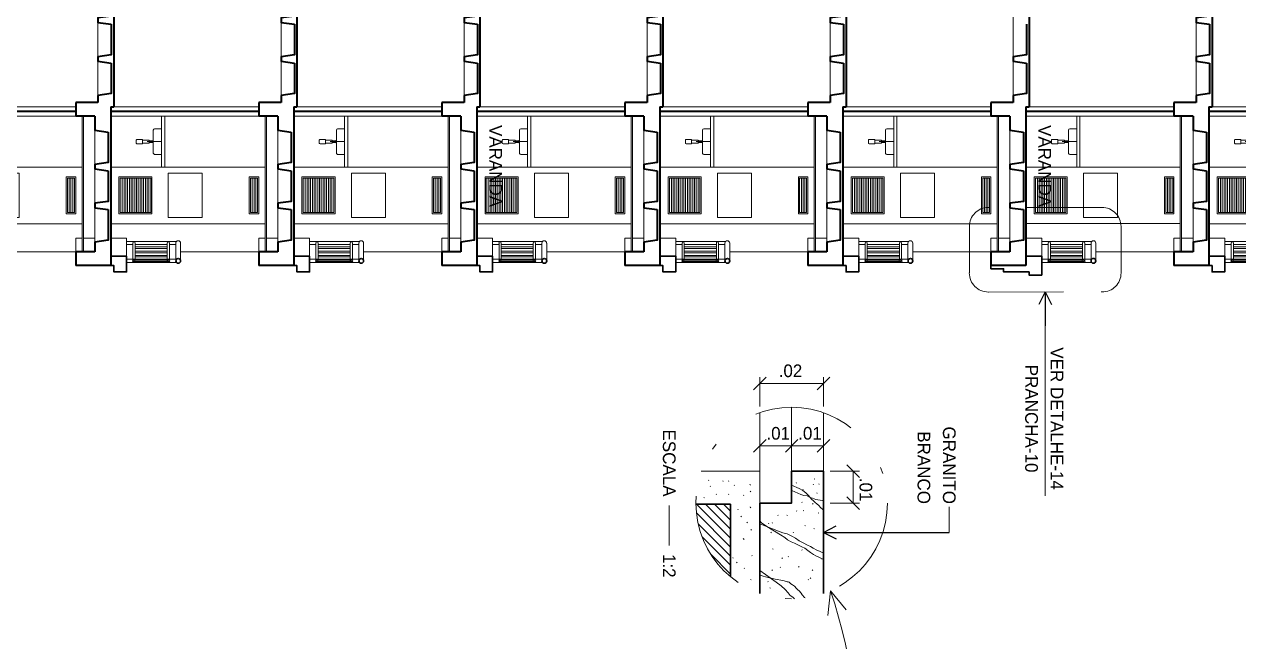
# Model space of a CAD drawing. Header units: metres. Extents: x -62 to 23, y -77 to 42.
# Drawn here: x -8.47 to 10.64, y 6.99 to 16.7 of the extents above; entities that cross this region are included whole.
import ezdxf
from ezdxf.enums import TextEntityAlignment as Align

# ---------------------------------------------------------------- set-up
doc = ezdxf.new("R2010")
doc.units = ezdxf.units.M
doc.header["$MEASUREMENT"] = 0
doc.linetypes.add('DGN Style 3', pattern=[2.76643, 1.976022, -0.790409])
doc.linetypes.add('DGN Style 4', pattern=[3.163611, 1.580817, -0.790409, 0.001976, -0.790409])
for name, color, linetype, lineweight in [('1 - Eixos', 7, 'Continuous', 0), ('11 - Acabamentos', 7, 'Continuous', 0), ('15 - Esquadrias Janelas', 7, 'Continuous', 0), ('19 - Estrutura Metálica', 7, 'Continuous', 0), ('21 - Hachuras', 7, 'Continuous', 0), ('32 - Forro', 7, 'Continuous', 0), ('5 - Laje em Corte', 7, 'Continuous', 0), ('7 - Alvenaria', 7, 'Continuous', 0), ('CORNIJAS_VAR NA PLANTA PTIPO 1', 7, 'Continuous', 0), ('Level 1-1', 7, 'Continuous', 0), ('Level 11-1', 7, 'Continuous', 0), ('Level 12', 7, 'Continuous', 0), ('Level 24-1', 7, 'Continuous', 0), ('Level 28-1', 7, 'Continuous', 0), ('Level 36', 7, 'Continuous', 0), ('Level 41', 7, 'Continuous', 0), ('Level 44', 7, 'Continuous', 0)]:
    doc.layers.add(name, color=color, linetype=linetype, lineweight=lineweight)
doc.styles.add('Style-CIVIL', font='CIVIL.shx')
doc.styles.add('Style-INTL_ENGINEERING', font='INTL_ENGINEERING.shx')
doc.dimstyles.get("Standard").update_dxf_attribs({"dimtxt": 0.18, "dimasz": 0.18, "dimexe": 0.18, "dimexo": 0.0625, "dimgap": 0.09, "dimtad": 0, "dimtih": 1, "dimtoh": 1, "dimdec": 4, "dimzin": 1, "dimdsep": 46, "dimtxsty": 'Standard', "dimcen": 0, "dimadec": 0, "dimazin": 0, "dimtfac": 1, "dimtdec": 4, "dimtofl": 0, "dimtmove": 0, "dimatfit": 3, "dimfxl": 0, "dimtolj": 1, "dimtzin": 1, "dimarcsym": 0})

# ---------------------------------------------------------------- blocks, each defined once
blk = doc.blocks.new('*U12')
at = {"layer": 'Level 44', "color": 7, "linetype": 'Continuous', "lineweight": 30}
for p, q in [((-1.05, 0.075), (-1.05, -0.075)), ((1.05, 0.075), (1.05, -0.075))]:
    blk.add_line(p, q, dxfattribs=at)
at = {"layer": 'Level 44', "color": 7, "linetype": 'Continuous', "lineweight": 0}
for p, q in [((1.05, 0.075), (-1.05, 0.075)), ((1.05, -0.075), (-1.05, -0.075))]:
    blk.add_line(p, q, dxfattribs=at)
at = {"layer": 'Level 44', "color": 7, "linetype": 'Continuous', "lineweight": 40}
blk.add_line((1.05, 0), (-1.05, 0), dxfattribs=at)
blk = doc.blocks.new('*U13')
at = {"layer": 'Level 44', "color": 7, "linetype": 'Continuous', "lineweight": 30}
for p, q in [((-1.05, 0.075), (-1.05, -0.075)), ((1.28, 0.075), (1.28, -0.075))]:
    blk.add_line(p, q, dxfattribs=at)
at = {"layer": 'Level 44', "color": 7, "linetype": 'Continuous', "lineweight": 0}
for p, q in [((1.28, 0.075), (-1.05, 0.075)), ((1.28, -0.075), (-1.05, -0.075))]:
    blk.add_line(p, q, dxfattribs=at)
at = {"layer": 'Level 44', "color": 7, "linetype": 'Continuous', "lineweight": 40}
blk.add_line((1.28, 0), (-1.05, 0), dxfattribs=at)
blk = doc.blocks.new('*U14')
at = {"layer": '19 - Estrutura Metálica', "color": 171, "linetype": 'Continuous', "lineweight": 30}
for p, q in [((0.007, 0.014), (0.017, 0.006)), ((0.013, 0.022), (0.023, 0.014)), ((-0.016, -0.063), (0.019, -0.022)), ((-0.008, -0.069), (0.027, -0.029))]:
    blk.add_line(p, q, dxfattribs=at)
for radius in [0.025, 0.015]:
    blk.add_circle((-0.009, 0.034), radius, dxfattribs=at)
for radius, start, end in [(0.02, 318.3321, 47.1052), (0.03, 319.6851, 49.6329)]:
    blk.add_arc((0.004, -0.009), radius, start, end, dxfattribs=at)
blk = doc.blocks.new('*U15')
at = {"layer": '19 - Estrutura Metálica', "color": 171, "linetype": 'Continuous', "lineweight": 30}
for p, q in [((0.007, 0.014), (0.017, 0.006)), ((0.013, 0.022), (0.023, 0.014)), ((-0.016, -0.063), (0.019, -0.022)), ((-0.008, -0.069), (0.027, -0.029))]:
    blk.add_line(p, q, dxfattribs=at)
at = {"layer": '19 - Estrutura Metálica', "color": 171, "linetype": 'Continuous', "lineweight": 30, "extrusion": (0, 0, -1)}
for radius in [0.025, 0.015]:
    blk.add_circle((0.009, 0.034), radius, dxfattribs=at)
at = {"layer": '19 - Estrutura Metálica', "color": 171, "linetype": 'Continuous', "lineweight": 30}
for radius, start, end in [(0.02, 318.3321, 47.1052), (0.03, 319.6851, 49.6329)]:
    blk.add_arc((0.004, -0.009), radius, start, end, dxfattribs=at)
blk = doc.blocks.new('*U16')
at = {"layer": '19 - Estrutura Metálica', "color": 172, "linetype": 'Continuous', "lineweight": 0, "flags": 128}
for points in [[(0.335, 0.025), (-0.45, 0.025), (-0.45, -0.025), (0.335, -0.025)], [(0.195, 0.013), (-0.32, 0.013)], [(-0.32, -0.012), (0.195, -0.012)]]:
    blk.add_lwpolyline(points, dxfattribs=at)
at = {"layer": '19 - Estrutura Metálica', "color": 172, "linetype": 'Continuous', "lineweight": 30}
for centre, radius in [((-0.332, 0), 0.0175), ((0.208, 0), 0.0175), ((0.363, 0), 0.0375)]:
    blk.add_circle(centre, radius, dxfattribs=at)
blk = doc.blocks.new('SIFAOF')
at = {"color": 172, "linetype": 'Continuous', "lineweight": 0}
for p, q in [((-0.017, 0), (-0.017, -0.007)), ((-0.012, 0), (-0.012, -0.059)), ((0, -0.007), (0, 0)), ((0.012, 0), (0.012, -0.059)), ((0.017, 0), (0.017, -0.007)), ((-0.035, -0.17), (0.035, -0.17)), ((-0.035, -0.17), (-0.035, -0.257)), ((-0.023, -0.065), (0.023, -0.065)), ((-0.023, -0.065), (-0.023, -0.17)), ((-0.017, -0.007), (0.017, -0.007)), ((-0.017, -0.048), (0.017, -0.048)), ((-0.017, -0.059), (0.017, -0.059)), ((-0.017, -0.059), (-0.017, -0.065)), ((-0.012, -0.059), (0.008, -0.048)), ((-0.012, -0.057), (0.004, -0.048)), ((-0.012, -0.054), (-0.001, -0.048)), ((-0.012, -0.051), (-0.006, -0.048)), ((-0.012, -0.049), (-0.01, -0.048)), ((-0.007, -0.059), (0.012, -0.049)), ((-0.003, -0.059), (0.012, -0.051)), ((0.002, -0.059), (0.012, -0.054)), ((0.007, -0.059), (0.012, -0.057)), ((0.011, -0.059), (0.012, -0.059)), ((0.017, -0.059), (0.017, -0.065)), ((0.023, -0.065), (0.023, -0.17)), ((0.035, -0.17), (0.035, -0.257)), ((-0.023, -0.269), (0.023, -0.269))]:
    blk.add_line(p, q, dxfattribs=at)
for centre, start, end in [((-0.023, -0.257), 180, 270), ((0.023, -0.257), 270, 0)]:
    blk.add_arc(centre, 0.0116, start, end, dxfattribs=at)
blk = doc.blocks.new('*U17')
at = {"layer": 'Level 36', "color": 172, "linetype": 'Continuous', "lineweight": 13}
for p, q in [((0.065, 0.2), (0.174, 0.2)), ((0.045, -0.18), (0.045, 0.18)), ((0.174, -0.2), (0.065, -0.2))]:
    blk.add_line(p, q, dxfattribs=at)
at = {"layer": 'Level 36', "color": 172, "linetype": 'DGN Style 4', "lineweight": 13}
blk.add_line((-0.054, 0), (0.174, 0), dxfattribs=at)
at = {"layer": 'Level 36', "color": 172, "linetype": 'Continuous', "lineweight": 13, "flags": 128}
for points in [[(0.174, -0.4), (0.174, 0.4)], [(0.224, -0.4), (0.224, 0.4)]]:
    blk.add_lwpolyline(points, dxfattribs=at)
at = {"layer": 'Level 36', "color": 172, "linetype": 'Continuous', "lineweight": 13, "extrusion": (0, 0, -1)}
blk.add_arc((-0.065, 0.18), 0.02, 359.9998, 89.9998, dxfattribs=at)
at = {"layer": 'Level 36', "color": 172, "linetype": 'Continuous', "lineweight": 13}
for centre, start, end in [((0.065, 0.18), 90.0002, 180.0001), ((0.065, -0.18), 180.0002, 270.0002)]:
    blk.add_arc(centre, 0.02, start, end, dxfattribs=at)
at = {"layer": 'Level 41', "color": 7, "linetype": 'Continuous', "lineweight": 30, "rotation": 270}
blk.add_blockref('SIFAOF', (0.045, 0), dxfattribs=at)
blk = doc.blocks.new('*U11')
at = {"layer": '11 - Acabamentos', "color": 30, "linetype": 'Continuous', "lineweight": 13}
for p, q in [((1.24, -6.198), (-1.19, -6.198)), ((1.14, -6.641), (-0.09, -6.641))]:
    blk.add_line(p, q, dxfattribs=at)
at = {"layer": '15 - Esquadrias Janelas', "color": 7, "linetype": 'Continuous', "lineweight": 0, "flags": 128}
for points in [[(0.96, 3.322), (0.96, 2.772), (-0.24, 2.772), (-0.24, 3.322)], [(0.91, 3.272), (0.91, 2.822), (-0.19, 2.822), (-0.19, 3.272)], [(-0.24, 2.772), (-0.24, 2.222), (0.96, 2.222), (0.96, 2.772)], [(-0.19, 2.722), (-0.19, 2.272), (0.91, 2.272), (0.91, 2.722)]]:
    blk.add_lwpolyline(points, close=True, dxfattribs=at)
at = {"layer": '19 - Estrutura Metálica', "color": 172, "linetype": 'Continuous', "lineweight": 0}
for p, q in [((-0.84, -6.503), (-0.84, -6.758)), ((-0.805, -6.503), (-0.805, -6.758)), ((-0.3, -6.503), (-0.3, -6.758)), ((-0.265, -6.503), (-0.265, -6.758)), ((-0.165, -6.503), (-0.165, -6.758)), ((-0.09, -6.503), (-0.09, -6.783))]:
    blk.add_line(p, q, dxfattribs=at)
at = {"layer": '19 - Estrutura Metálica', "color": 172, "linetype": 'Continuous', "lineweight": 0, "flags": 128}
for points in [[(-0.155, -6.478), (-0.94, -6.478), (-0.94, -6.528), (-0.84, -6.528)], [(-0.805, -6.528), (-0.3, -6.528)], [(-0.3, -6.564), (-0.805, -6.564)], [(-0.805, -6.589), (-0.3, -6.589)], [(-0.3, -6.63), (-0.805, -6.63)], [(-0.805, -6.655), (-0.3, -6.655)], [(-0.265, -6.528), (-0.165, -6.528)], [(-0.3, -6.696), (-0.805, -6.696)], [(-0.805, -6.721), (-0.3, -6.721)]]:
    blk.add_lwpolyline(points, dxfattribs=at)
at = {"layer": '19 - Estrutura Metálica', "color": 172, "linetype": 'Continuous', "lineweight": 0}
for centre, radius in [((-0.823, -6.503), 0.0175), ((-0.283, -6.503), 0.0175), ((-0.128, -6.503), 0.0375)]:
    blk.add_arc(centre, radius, 0, 180, dxfattribs=at)
at = {"layer": '32 - Forro', "color": 30, "linetype": 'Continuous', "lineweight": 13}
for p, q in [((-1.64, -6.641), (-1.64, -4.508)), ((-1.62, -6.641), (-1.62, -4.508))]:
    blk.add_line(p, q, dxfattribs=at)
at = {"layer": '5 - Laje em Corte', "color": 1, "linetype": 'Continuous', "lineweight": 40}
for p, q in [((1.74, 6.958), (-1.14, 6.958)), ((-0.16, 6.743), (-1.14, 6.743)), ((-0.16, 5.502), (-0.16, 6.743)), ((-0.06, 5.532), (-0.06, 6.743)), ((1.74, 6.743), (-0.06, 6.743)), ((0.56, 4.422), (-0.16, 5.502)), ((-0.06, 5.532), (0.12, 5.532)), ((0.12, 5.262), (0.12, 5.532)), ((0.3, 5.262), (0.12, 5.262)), ((0.3, 4.992), (0.3, 5.262)), ((0.48, 4.992), (0.3, 4.992)), ((0.48, 4.722), (0.48, 4.992)), ((0.66, 4.722), (0.48, 4.722)), ((0.66, 3.372), (0.66, 4.722)), ((0.56, 3.372), (0.56, 4.422)), ((-1.14, 3.522), (-1.74, 3.522)), ((-1.74, 3.522), (-1.74, 3.372)), ((-1.14, 3.522), (-1.14, -4.358)), ((-1.22, 3.372), (-1.74, 3.372)), ((-1.22, 3.372), (-1.22, 2.172)), ((0.56, 3.372), (0.66, 3.372)), ((-1.22, 2.172), (-1.74, 2.172)), ((-1.74, 2.172), (-1.74, 1.958)), ((-1.39, 1.958), (-1.74, 1.958)), ((-1.39, -4.292), (-1.74, -4.292)), ((-1.74, -4.292), (-1.74, -4.508)), ((-1.19, -4.358), (-1.19, -6.858)), ((-1.19, -4.358), (-1.14, -4.358)), ((-1.44, -4.508), (-1.74, -4.508)), ((-1.44, -6.641), (-1.74, -6.641)), ((-1.74, -6.641), (-1.74, -6.858)), ((-1.19, -6.858), (-1.74, -6.858))]:
    blk.add_line(p, q, dxfattribs=at)
at = {"layer": '5 - Laje em Corte', "color": 1, "linetype": 'Continuous', "lineweight": 0}
for p, q in [((-1.39, -4.182), (-1.39, 1.848)), ((-1.44, -6.487), (-1.44, -4.727)), ((-1.74, -6.641), (-1.74, -6.428)), ((-1.64, -6.428), (-1.74, -6.428)), ((-1.44, -6.428), (-1.62, -6.428))]:
    blk.add_line(p, q, dxfattribs=at)
at = {"layer": '5 - Laje em Corte', "color": 1, "linetype": 'Continuous', "lineweight": 40, "flags": 128}
for points in [[(-1.39, 1.958), (-1.39, 1.848), (-1.18, 1.818)], [(-1.18, 1.818), (-1.18, 1.338), (-1.39, 1.308), (-1.39, 1.238), (-1.18, 1.208)], [(-1.18, 1.208), (-1.18, 0.728), (-1.39, 0.698), (-1.39, 0.628), (-1.18, 0.598)], [(-1.18, 0.598), (-1.18, 0.118), (-1.39, 0.088), (-1.39, 0.018), (-1.18, -0.012)], [(-1.18, -0.012), (-1.18, -0.492), (-1.39, -0.522), (-1.39, -0.592), (-1.18, -0.622)], [(-1.18, -0.622), (-1.18, -1.102), (-1.39, -1.132), (-1.39, -1.202), (-1.18, -1.232)], [(-1.18, -1.232), (-1.18, -1.712), (-1.39, -1.742), (-1.39, -1.812), (-1.18, -1.842)], [(-1.18, -1.842), (-1.18, -2.322), (-1.39, -2.352), (-1.39, -2.422), (-1.18, -2.452)], [(-1.18, -2.452), (-1.18, -2.932), (-1.39, -2.962), (-1.39, -3.032), (-1.18, -3.062)], [(-1.18, -3.062), (-1.18, -3.542), (-1.39, -3.572), (-1.39, -3.642), (-1.18, -3.672)], [(-1.18, -3.672), (-1.18, -4.152), (-1.39, -4.182)], [(-1.39, -4.182), (-1.39, -4.292)], [(-1.44, -4.508), (-1.44, -4.727), (-1.23, -4.757)], [(-1.23, -4.757), (-1.23, -5.237), (-1.44, -5.267), (-1.44, -5.337), (-1.23, -5.367)], [(-1.23, -5.367), (-1.23, -5.847), (-1.44, -5.877), (-1.44, -5.947), (-1.23, -5.977)], [(-1.23, -5.977), (-1.23, -6.457), (-1.44, -6.487), (-1.44, -6.641)]]:
    blk.add_lwpolyline(points, dxfattribs=at)
at = {"layer": '7 - Alvenaria', "color": 7, "linetype": 'Continuous', "lineweight": 30}
blk.add_line((-0.94, -6.708), (-1.19, -6.708), dxfattribs=at)
at = {"layer": '7 - Alvenaria', "color": 7, "linetype": 'Continuous', "lineweight": 30, "flags": 128}
blk.add_lwpolyline([(-0.94, -6.708), (-0.94, -6.958), (-1.14, -6.958), (-1.14, -6.858), (-1.19, -6.858)], dxfattribs=at)
at = {"layer": 'CORNIJAS_VAR NA PLANTA PTIPO 1', "color": 7, "linetype": 'Continuous', "lineweight": 30}
for p, q in [((1.14, 2.172), (0.96, 2.172)), ((1.14, 2.022), (0.96, 2.022))]:
    blk.add_line(p, q, dxfattribs=at)
at = {"layer": 'CORNIJAS_VAR NA PLANTA PTIPO 1', "color": 7, "linetype": 'Continuous', "lineweight": 13}
for p, q in [((-0.94, -6.428), (-1.19, -6.428)), ((-0.94, -6.708), (-0.94, -6.428))]:
    blk.add_line(p, q, dxfattribs=at)
at = {"layer": 'Level 28-1', "color": 171, "linetype": 'Continuous', "lineweight": 13}
for p, q in [((0.771, 6.703), (-0.06, 6.703)), ((0.821, 6.703), (0.778, 6.703)), ((0.821, 6.665), (-0.06, 6.665)), ((0.821, 5.61), (-0.06, 5.61)), ((0.771, 5.572), (-0.06, 5.572)), ((0.771, 5.532), (0.771, 5.572)), ((0.778, 5.532), (0.778, 5.572)), ((0.812, 5.572), (0.778, 5.572)), ((0.803, 5.587), (0.792, 5.587)), ((0.803, 5.595), (0.793, 5.595)), ((0.806, 5.579), (1.526, 4.652)), ((0.836, 5.602), (1.556, 4.675)), ((-1.14, 4.682), (-0.259, 4.682)), ((-1.14, 4.645), (-0.259, 4.645)), ((-0.309, 4.722), (-0.309, 4.682)), ((-0.302, 4.722), (-0.302, 4.683)), ((-0.24, 4.663), (-0.24, 4.722)), ((1.491, 4.698), (1.491, 4.682)), ((1.498, 4.688), (1.498, 4.683)), ((1.515, 4.667), (1.512, 4.667)), ((1.52, 4.66), (1.513, 4.66)), ((1.541, 4.645), (1.74, 4.645)), ((1.55, 4.682), (1.74, 4.682)), ((-1.14, 3.6), (-0.259, 3.6)), ((-1.14, 3.562), (-0.259, 3.562)), ((-0.309, 3.522), (-0.309, 3.562)), ((-0.302, 3.522), (-0.302, 3.562)), ((1.541, 3.6), (1.74, 3.6)), ((1.541, 3.562), (1.74, 3.562))]:
    blk.add_line(p, q, dxfattribs=at)
at = {"layer": 'Level 28-1', "color": 171, "linetype": 'Continuous', "lineweight": 13, "flags": 128}
blk.add_lwpolyline([(-0.278, 4.682), (-0.278, 4.722), (-0.278, 4.693)], dxfattribs=at)
at = {"layer": 'Level 28-1', "color": 171, "linetype": 'Continuous', "lineweight": 13, "extrusion": (0, 0, -1)}
for radius, start, end in [(0.0225, 0.0115, 89.9593), (0.015, 358.6585, 87.4316)]:
    blk.add_arc((-0.793, 5.572), radius, start, end, dxfattribs=at)
at = {"layer": 'Level 28-1', "color": 171, "linetype": 'Continuous', "lineweight": 13}
for centre, radius, start, end in [((0.821, 5.591), 0.0187, 36.9033, 216.9033), ((-0.259, 4.663), 0.0187, 269.9948, 90.0001), ((1.513, 4.682), 0.0225, 180.0115, 269.9593), ((1.513, 4.682), 0.015, 178.6585, 267.4316), ((1.541, 4.663), 0.0187, 216.9033, 36.9033), ((-0.259, 3.581), 0.0187, 269.9999, 90)]:
    blk.add_arc(centre, radius, start, end, dxfattribs=at)
at = {"layer": 'Level 36', "color": 172, "linetype": 'Continuous', "lineweight": 13}
for p, q in [((-1.008, -5.483), (-1.008, -6.023)), ((-0.98, -5.483), (-0.98, -6.023)), ((-0.952, -5.483), (-0.952, -6.023)), ((-0.924, -5.483), (-0.924, -6.023)), ((-0.896, -5.483), (-0.896, -6.023)), ((-0.868, -5.483), (-0.868, -6.023)), ((-0.84, -5.483), (-0.84, -6.023)), ((-0.812, -5.483), (-0.812, -6.023)), ((-0.784, -5.483), (-0.784, -6.023)), ((-0.756, -5.483), (-0.756, -6.023)), ((-0.728, -5.483), (-0.728, -6.023)), ((-0.7, -5.483), (-0.7, -6.023)), ((-0.672, -5.483), (-0.672, -6.023)), ((-0.644, -5.483), (-0.644, -6.023)), ((-0.616, -5.483), (-0.616, -6.023)), ((-0.588, -5.483), (-0.588, -6.023)), ((-0.56, -5.483), (-0.56, -6.023)), ((1.037, -5.483), (1.037, -6.023)), ((1.065, -5.483), (1.065, -6.023)), ((1.093, -5.483), (1.093, -6.023))]:
    blk.add_line(p, q, dxfattribs=at)
at = {"layer": 'Level 36', "color": 172, "linetype": 'Continuous', "lineweight": 13, "flags": 128}
for points in [[(-0.54, -5.463), (-0.54, -6.043), (-1.06, -6.043), (-1.06, -5.463)], [(-0.56, -5.483), (-0.56, -6.023), (-1.04, -6.023), (-1.04, -5.483)], [(-0.283, -5.404), (-0.283, -6.102), (0.252, -6.102), (0.252, -5.404)], [(1.14, -5.463), (1.14, -6.043), (0.99, -6.043), (0.99, -5.463)], [(1.12, -5.483), (1.12, -6.023), (1.01, -6.023), (1.01, -5.483)]]:
    blk.add_lwpolyline(points, close=True, dxfattribs=at)
at = {"layer": 'Level 41', "color": 230, "linetype": 'Continuous', "lineweight": 0}
for p, q in [((-1.24, 5.532), (-1.24, 6.743)), ((0.84, 3.522), (0.84, 4.722)), ((1.02, 3.522), (1.02, 4.722)), ((1.2, 3.522), (1.2, 4.722)), ((1.38, 3.522), (1.38, 4.722)), ((1.56, 4.682), (1.56, 4.722)), ((1.56, 3.6), (1.56, 4.645)), ((1.74, 4.682), (1.74, 4.722)), ((1.74, 3.6), (1.74, 4.645)), ((1.56, 3.522), (1.56, 3.562)), ((1.74, 3.522), (1.74, 3.562))]:
    blk.add_line(p, q, dxfattribs=at)
at = {"layer": 'Level 41', "color": 230, "linetype": 'DGN Style 3', "lineweight": 0}
for p, q in [((-1.14, 4.722), (-1.14, 6.743)), ((-0.96, 5.532), (-0.96, 6.743)), ((-0.78, 5.532), (-0.78, 6.743)), ((-0.6, 5.532), (-0.6, 6.743)), ((-0.42, 5.532), (-0.42, 6.743)), ((-0.24, 5.532), (-0.24, 6.743))]:
    blk.add_line(p, q, dxfattribs=at)
at = {"layer": 'Level 41', "color": 7, "linetype": 'Continuous', "lineweight": 13}
for p, q in [((-0.16, 5.532), (-1.14, 5.532)), ((0.843, 5.532), (0.12, 5.532)), ((1.74, 5.532), (0.891, 5.532)), ((0.36, 4.722), (-1.14, 4.722)), ((1.472, 4.722), (0.66, 4.722)), ((1.74, 4.722), (1.519, 4.722))]:
    blk.add_line(p, q, dxfattribs=at)
at = {"layer": 'Level 41', "color": 7, "linetype": 'Continuous', "lineweight": 30}
for p, q in [((0.56, 3.522), (-1.14, 3.522)), ((1.14, 3.522), (0.66, 3.522)), ((0.56, 3.372), (-1.14, 3.372)), ((1.14, 3.372), (0.66, 3.372))]:
    blk.add_line(p, q, dxfattribs=at)
at = {"layer": 'Level 44', "color": 7, "linetype": 'Continuous', "lineweight": 13}
for p, q in [((1.49, -0.378), (-1.14, -0.378)), ((1.24, -5.308), (-1.19, -5.308))]:
    blk.add_line(p, q, dxfattribs=at)
at = {"layer": '19 - Estrutura Metálica', "color": 171, "linetype": 'Continuous', "lineweight": 30, "xscale": 0.7499990121287976, "yscale": 0.7499990121287976, "zscale": 0.7499990121287976, "rotation": 220.3263723975496}
blk.add_blockref('*U14', (0.8, 6.699), dxfattribs=at)
at = {"layer": '19 - Estrutura Metálica', "color": 171, "linetype": 'Continuous', "lineweight": 30, "extrusion": (0, 0, -1), "xscale": 0.7499990121287978, "yscale": 0.7499990121287978, "zscale": 0.7499990121287978, "rotation": 40.32637239754955}
blk.add_blockref('*U15', (-1.52, 3.566), dxfattribs=at)
at = {"layer": '19 - Estrutura Metálica', "color": 172, "linetype": 'Continuous', "lineweight": 30}
blk.add_blockref('*U16', (-0.49, -6.783), dxfattribs=at)
at = {"layer": 'Level 36', "color": 172, "linetype": 'Continuous', "lineweight": 13}
blk.add_blockref('*U17', (-0.564, -4.908), dxfattribs=at)
at = {"layer": 'Level 44', "color": 7, "linetype": 'Continuous', "lineweight": 30}
for name, p in [('*U12', (-0.09, 2.097)), ('*U13', (-0.14, -4.433))]:
    blk.add_blockref(name, p, dxfattribs=at)
blk = doc.blocks.new('*U42')
at = {"layer": 'Level 24-1', "color": 7, "linetype": 'DGN Style 4', "lineweight": 13, "flags": 128}
for points in [[(-0.691, 2.181), (-1.412, 1.529)], [(1.475, 0.383), (-0.126, 2.153)], [(-1.441, 0.964), (0.157, -0.804)], [(0.722, -0.832), (1.444, -0.179)]]:
    blk.add_lwpolyline(points, dxfattribs=at)
at = {"layer": 'Level 24-1', "color": 7, "linetype": 'DGN Style 4', "lineweight": 13}
for centre, start, end in [((-0.423, 1.885), 42.1218, 132.1218), ((-1.144, 1.232), 132.1218, 222.1218), ((1.176, 0.117), 312.1218, 42.1218), ((0.454, -0.535), 222.1218, 312.1218)]:
    blk.add_arc(centre, 0.4, start, end, dxfattribs=at)
blk = doc.blocks.new('*U311')
at = {"layer": 'Level 12', "color": 2, "linetype": 'Continuous', "lineweight": 13, "style": 'Style-CIVIL'}
for s, p in [('HALL', (0, 3.495)), ('A. SERV.', (0, 1.899)), ('COZINHA', (0, -1.172)), ('VARANDA', (0, -4.246))]:
    blk.add_text(s, height=0.1995, rotation=270, dxfattribs=at).set_placement(p, align=Align.MIDDLE_LEFT)
at = {"layer": 'Level 12', "color": 2, "linetype": 'Continuous', "lineweight": 13, "insert": (0, 4.906), "char_height": 0.2, "attachment_point": 5, "rotation": 270, "line_spacing_factor": 1.200006, "style": 'Style-INTL_ENGINEERING'}
blk.add_mtext('CX. ESC.\\P', dxfattribs=at)
blk = doc.blocks.new('TerminatorOpen')
at = {"color": 0, "linetype": 'ByBlock', "lineweight": -2}
for q in [(-1, 0.5), (-1, 0), (-1, -0.5)]:
    blk.add_line((0, 0), q, dxfattribs=at)
blk = doc.blocks.new('*D325')
at = {"layer": 'Defpoints'}
for p in [(3.607, 10.074), (3.857, 10.074), (3.607, 9.779), (4.107, 9.779)]:
    blk.add_point(p, dxfattribs=at)
at = {"layer": 'Level 1-1', "color": 2, "linetype": 'Continuous', "lineweight": 0}
for p, q in [((3.508, 9.974), (3.707, 10.173)), ((3.607, 9.878), (3.607, 10.173)), ((4.207, 10.173), (4.008, 9.974)), ((4.107, 9.878), (4.107, 10.173)), ((4.107, 10.074), (3.607, 10.074))]:
    blk.add_line(p, q, dxfattribs=at)
at = {"layer": 'Level 1-1', "color": 2, "linetype": 'Continuous', "lineweight": 0, "style": 'Style-INTL_ENGINEERING'}
blk.add_text('.01', height=0.199, dxfattribs=at).set_placement((3.711, 10.272), align=Align.MIDDLE_LEFT)
blk = doc.blocks.new('_Oblique')
at = {"color": 0, "linetype": 'ByBlock', "lineweight": -2}
blk.add_line((0.5, 0.5), (-0.5, -0.5), dxfattribs=at)
blk = doc.blocks.new('*D326')
at = {"layer": 'Defpoints'}
for p in [(3.107, 10.074), (3.357, 10.074), (3.107, 9.779), (3.607, 9.779)]:
    blk.add_point(p, dxfattribs=at)
at = {"layer": 'Level 1-1', "color": 2, "linetype": 'Continuous', "lineweight": 0}
for p, q in [((3.008, 9.974), (3.207, 10.173)), ((3.107, 9.878), (3.107, 10.173)), ((3.707, 10.173), (3.508, 9.974)), ((3.607, 9.878), (3.607, 10.173)), ((3.607, 10.074), (3.107, 10.074))]:
    blk.add_line(p, q, dxfattribs=at)
at = {"layer": 'Level 1-1', "color": 2, "linetype": 'Continuous', "lineweight": 0, "style": 'Style-INTL_ENGINEERING'}
blk.add_text('.01', height=0.199, dxfattribs=at).set_placement((3.211, 10.272), align=Align.MIDDLE_LEFT)
blk = doc.blocks.new('*D327')
at = {"layer": 'Defpoints'}
for p in [(3.107, 11.056), (3.607, 11.056), (3.107, 10.596), (4.107, 10.596)]:
    blk.add_point(p, dxfattribs=at)
at = {"layer": 'Level 1-1', "color": 2, "linetype": 'Continuous', "lineweight": 0}
for p, q in [((3.008, 10.957), (3.207, 11.156)), ((3.107, 10.695), (3.107, 11.155)), ((4.207, 11.156), (4.008, 10.957)), ((4.107, 10.695), (4.107, 11.155)), ((4.107, 11.056), (3.107, 11.056))]:
    blk.add_line(p, q, dxfattribs=at)
at = {"layer": 'Level 1-1', "color": 2, "linetype": 'Continuous', "lineweight": 0, "style": 'Style-INTL_ENGINEERING'}
blk.add_text('.02', height=0.199, dxfattribs=at).set_placement((3.404, 11.255), align=Align.MIDDLE_LEFT)
blk = doc.blocks.new('*D328')
at = {"layer": 'Defpoints'}
for p in [(4.114, 9.675), (4.577, 9.425), (4.114, 9.175), (4.577, 9.175)]:
    blk.add_point(p, dxfattribs=at)
at = {"layer": 'Level 1-1', "color": 2, "linetype": 'Continuous', "lineweight": 0}
for p, q in [((4.477, 9.774), (4.676, 9.575)), ((4.213, 9.675), (4.676, 9.675)), ((4.577, 9.675), (4.577, 9.175)), ((4.213, 9.175), (4.676, 9.175)), ((4.676, 9.075), (4.477, 9.274))]:
    blk.add_line(p, q, dxfattribs=at)
at = {"layer": 'Level 1-1', "color": 2, "linetype": 'Continuous', "lineweight": 0, "style": 'Style-INTL_ENGINEERING'}
blk.add_text('.01', height=0.199, rotation=270, dxfattribs=at).set_placement((4.775, 9.571), align=Align.MIDDLE_LEFT)
blk = doc.blocks.new('*U19')
at = {"layer": 'Level 44', "color": 7, "linetype": 'Continuous', "lineweight": 30}
for p, q in [((-1.05, 0.075), (-1.05, -0.075)), ((1.28, 0.075), (1.28, -0.075))]:
    blk.add_line(p, q, dxfattribs=at)
at = {"layer": 'Level 44', "color": 7, "linetype": 'Continuous', "lineweight": 0}
for p, q in [((1.28, 0.075), (-1.05, 0.075)), ((1.28, -0.075), (-1.05, -0.075))]:
    blk.add_line(p, q, dxfattribs=at)
at = {"layer": 'Level 44', "color": 7, "linetype": 'Continuous', "lineweight": 40}
blk.add_line((1.28, 0), (-1.05, 0), dxfattribs=at)
blk = doc.blocks.new('*U22')
at = {"layer": '19 - Estrutura Metálica', "color": 172, "linetype": 'Continuous', "lineweight": 0, "flags": 128}
for points in [[(0.335, 0.025), (-0.45, 0.025), (-0.45, -0.025), (0.335, -0.025)], [(0.195, 0.013), (-0.32, 0.013)], [(-0.32, -0.012), (0.195, -0.012)]]:
    blk.add_lwpolyline(points, dxfattribs=at)
at = {"layer": '19 - Estrutura Metálica', "color": 172, "linetype": 'Continuous', "lineweight": 30}
for centre, radius in [((-0.332, 0), 0.0175), ((0.208, 0), 0.0175), ((0.363, 0), 0.0375)]:
    blk.add_circle(centre, radius, dxfattribs=at)
blk = doc.blocks.new('*U23')
at = {"layer": 'Level 36', "color": 172, "linetype": 'Continuous', "lineweight": 13}
for p, q in [((0.065, 0.2), (0.174, 0.2)), ((0.045, -0.18), (0.045, 0.18)), ((0.174, -0.2), (0.065, -0.2))]:
    blk.add_line(p, q, dxfattribs=at)
at = {"layer": 'Level 36', "color": 172, "linetype": 'DGN Style 4', "lineweight": 13}
blk.add_line((-0.054, 0), (0.174, 0), dxfattribs=at)
at = {"layer": 'Level 36', "color": 172, "linetype": 'Continuous', "lineweight": 13, "flags": 128}
for points in [[(0.174, -0.4), (0.174, 0.4)], [(0.224, -0.4), (0.224, 0.4)]]:
    blk.add_lwpolyline(points, dxfattribs=at)
at = {"layer": 'Level 36', "color": 172, "linetype": 'Continuous', "lineweight": 13, "extrusion": (0, 0, -1)}
blk.add_arc((-0.065, 0.18), 0.02, 359.9998, 89.9998, dxfattribs=at)
at = {"layer": 'Level 36', "color": 172, "linetype": 'Continuous', "lineweight": 13}
for centre, start, end in [((0.065, 0.18), 90.0002, 180.0001), ((0.065, -0.18), 180.0002, 270.0002)]:
    blk.add_arc(centre, 0.02, start, end, dxfattribs=at)
at = {"layer": 'Level 41', "color": 7, "linetype": 'Continuous', "lineweight": 30, "rotation": 270}
blk.add_blockref('SIFAOF', (0.045, 0), dxfattribs=at)

msp = doc.modelspace()

# ---------------------------------------------------------------- linework, layer by layer
at = {"layer": '11 - Acabamentos', "color": 30, "linetype": 'Continuous', "lineweight": 13}
for p, q in [((9.7227, 13.569), (7.2927, 13.569)), ((9.6227, 13.1263), (8.3927, 13.1263)), ((3.1073, 10.5962), (3.1073, 7.753)), ((3.1073, 9.6746), (2.1857, 9.6746))]:
    msp.add_line(p, q, dxfattribs=at)
at = {"layer": '11 - Acabamentos', "color": 30, "linetype": 'Continuous', "lineweight": 0}
for p, q in [((3.9617, 9.5578), (3.9696, 9.5495)), ((2.298, 9.5361), (2.3059, 9.5277)), ((2.3229, 9.4408), (2.3308, 9.4324)), ((2.522, 9.5236), (2.5298, 9.5153)), ((2.6132, 9.5236), (2.621, 9.5153)), ((2.7003, 9.4573), (2.7081, 9.449)), ((2.9491, 9.4698), (2.9569, 9.4614)), ((2.953, 9.4656), (2.9609, 9.4573)), ((3.6777, 9.4962), (3.6855, 9.4879)), ((3.7823, 9.3916), (3.7902, 9.3833)), ((3.9432, 9.4711), (3.9511, 9.4628)), ((4.0328, 9.4757), (4.0406, 9.4673)), ((2.2275, 9.2626), (2.2354, 9.2542)), ((2.4183, 9.3164), (2.4261, 9.3081)), ((2.6132, 9.3164), (2.621, 9.3081)), ((2.8496, 9.2999), (2.8574, 9.2915)), ((2.9569, 9.362), (2.9648, 9.3537)), ((3.7655, 9.1899), (3.7734, 9.1816)), ((4.001, 9.3356), (4.0088, 9.3273)), ((2.7583, 9.0761), (2.7662, 9.0677)), ((2.953, 9.1134), (2.9609, 9.105)), ((2.9569, 9.1092), (2.9648, 9.1009)), ((3.388, 8.9864), (3.3959, 8.978)), ((3.5338, 8.9864), (3.5417, 8.978)), ((3.6814, 9.0536), (3.6893, 9.0453)), ((3.7898, 9.0592), (3.7977, 9.0509)), ((3.9356, 9.1657), (3.9434, 9.1573)), ((4.0253, 9.0219), (4.0331, 9.0135)), ((2.8081, 8.9683), (2.8159, 8.96)), ((2.9035, 8.873), (2.9113, 8.8647)), ((3.2423, 8.8557), (3.2501, 8.8473)), ((3.2983, 8.8669), (3.3062, 8.8585)), ((3.816, 8.8239), (3.8238, 8.8156)), ((2.8454, 8.6161), (2.8533, 8.6077)), ((2.8454, 8.6161), (2.8533, 8.6077)), ((2.8533, 8.6077), (2.8611, 8.5994)), ((2.9657, 8.757), (2.9735, 8.7486)), ((3.2778, 8.7175), (3.2856, 8.7091)), ((3.2817, 8.7133), (3.2896, 8.705)), ((3.6291, 8.7156), (3.637, 8.7073)), ((3.958, 8.7754), (3.9659, 8.767)), ((3.3077, 8.456), (3.3155, 8.4477)), ((3.7674, 8.4411), (3.7752, 8.4327)), ((2.6795, 8.3177), (2.6874, 8.3093)), ((2.7417, 8.2431), (2.7496, 8.2347)), ((2.9781, 8.3508), (2.986, 8.3425)), ((3.4553, 8.3122), (3.4632, 8.3039)), ((3.5506, 8.3346), (3.5585, 8.3263)), ((4.0762, 8.3014), (4.0841, 8.2931)), ((2.8579, 8.1519), (2.8657, 8.1436)), ((3.2965, 8.1218), (3.3043, 8.1134)), ((3.4254, 8.1684), (3.4333, 8.1601)), ((3.7151, 8.1759), (3.7229, 8.1676)), ((3.9318, 8.1236), (3.9397, 8.1153)), ((2.9615, 7.9742), (2.9694, 7.9659)), ((3.2311, 7.9425), (3.2389, 7.9341)), ((3.2647, 7.8435), (3.2726, 7.8352)), ((3.5456, 7.9363), (3.5535, 7.928)), ((3.8664, 7.9742), (3.8743, 7.9659)), ((3.9001, 7.9966), (3.9079, 7.9883))]:
    msp.add_line(p, q, dxfattribs=at)
at = {"layer": '11 - Acabamentos', "color": 30, "linetype": 'Continuous', "lineweight": 13, "flags": 128}
for points in [[(3.6073, 10.6816), (3.6073, 9.6746)], [(4.1073, 9.6746), (4.1073, 10.5962)]]:
    msp.add_lwpolyline(points, dxfattribs=at)
at = {"layer": '11 - Acabamentos', "color": 30, "linetype": 'Continuous', "lineweight": 30, "flags": 128}
msp.add_lwpolyline([(4.1073, 7.753), (4.1073, 9.6746), (3.6073, 9.6746), (3.6073, 9.1746), (3.1073, 9.1746), (3.1073, 7.753)], dxfattribs=at)
at = {"layer": '11 - Acabamentos', "color": 30, "linetype": 'Continuous', "lineweight": 0, "flags": 128}
for points in [[(3.6073, 9.4583), (3.7275, 9.4018), (3.7827, 9.3696), (3.8288, 9.3328), (3.8656, 9.3005), (3.8979, 9.2637), (3.9209, 9.2361), (3.9531, 9.2085), (3.9761, 9.1855), (4.0038, 9.1625), (4.036, 9.1349), (4.0636, 9.1073), (4.0958, 9.0751), (4.1073, 9.0636)], [(3.6073, 9.3742), (3.6078, 9.3742), (3.7505, 9.3097), (3.7966, 9.2959), (3.8518, 9.2867), (3.8979, 9.2637), (3.9347, 9.2499), (3.9623, 9.2407), (3.9853, 9.2315), (4.0176, 9.2269), (4.0544, 9.2223), (4.0912, 9.2131), (4.1073, 9.2083)], [(3.1073, 8.894), (3.1335, 8.8634), (3.2164, 8.8036), (3.4328, 8.6748), (3.4973, 8.6334), (3.5433, 8.5966), (3.5986, 8.5644), (3.6538, 8.5414), (3.7137, 8.5137), (3.7689, 8.4861), (3.815, 8.4631), (3.861, 8.4309), (3.9025, 8.3987), (3.9485, 8.3665), (3.9899, 8.3435), (4.0452, 8.3159), (4.1073, 8.2869)], [(3.1073, 8.8489), (3.1842, 8.8174), (3.2394, 8.7944), (3.4697, 8.707), (3.5341, 8.6886), (3.6078, 8.6564), (3.6676, 8.6242), (3.7275, 8.5828), (3.7873, 8.5506), (3.8564, 8.5137), (3.9025, 8.4907), (3.9439, 8.4677), (4.0038, 8.4355), (4.0452, 8.4171), (4.1004, 8.3941), (4.1073, 8.392)], [(3.1073, 8.1136), (3.1934, 8.049), (3.3638, 7.9294), (3.442, 7.8742), (3.5065, 7.8144), (3.5525, 7.7638), (3.5848, 7.7224), (3.6262, 7.6947), (3.6503, 7.6682)], [(3.1073, 8.0419), (3.1289, 8.0352), (3.1566, 8.026), (3.1934, 8.0122), (3.3453, 7.9754), (3.4697, 7.957), (3.5249, 7.9432), (3.5663, 7.9294), (3.594, 7.9064), (3.6216, 7.888), (3.6538, 7.865), (3.6861, 7.8328), (3.7045, 7.8098), (3.7229, 7.796), (3.7551, 7.7592), (3.7735, 7.7316), (3.8104, 7.6901), (3.8181, 7.6824)]]:
    msp.add_lwpolyline(points, dxfattribs=at)
at = {"layer": '19 - Estrutura Metálica', "color": 172, "linetype": 'Continuous', "lineweight": 0}
for p, q in [((7.6427, 13.2638), (7.6427, 13.009)), ((7.6777, 13.2638), (7.6777, 13.009)), ((8.1827, 13.2638), (8.1827, 13.009)), ((8.2177, 13.2638), (8.2177, 13.009)), ((8.3177, 13.2638), (8.3177, 13.009)), ((8.3927, 13.2638), (8.3927, 12.984))]:
    msp.add_line(p, q, dxfattribs=at)
at = {"layer": '19 - Estrutura Metálica', "color": 172, "linetype": 'Continuous', "lineweight": 0, "flags": 128}
for points in [[(8.3272, 13.2888), (7.5427, 13.2888), (7.5427, 13.2388), (7.6427, 13.2388)], [(7.6777, 13.2388), (8.1827, 13.2388)], [(8.1827, 13.2024), (7.6777, 13.2024)], [(8.2177, 13.2388), (8.3177, 13.2388)], [(7.6777, 13.1774), (8.1827, 13.1774)], [(8.1827, 13.1365), (7.6777, 13.1365)], [(7.6777, 13.1115), (8.1827, 13.1115)], [(8.1827, 13.0706), (7.6777, 13.0706)], [(7.6777, 13.0456), (8.1827, 13.0456)]]:
    msp.add_lwpolyline(points, dxfattribs=at)
at = {"layer": '19 - Estrutura Metálica', "color": 172, "linetype": 'Continuous', "lineweight": 0}
for centre, radius in [((7.6602, 13.2638), 0.0175), ((8.2002, 13.2638), 0.0175), ((8.3552, 13.2638), 0.0375)]:
    msp.add_arc(centre, radius, 0, 180, dxfattribs=at)
at = {"layer": '21 - Hachuras', "color": 8, "linetype": 'Continuous', "lineweight": 0}
for p, q in [((2.1084, 9.0186), (2.6452, 8.4818)), ((2.1118, 9.1566), (2.6452, 8.6232)), ((2.2532, 9.1566), (2.6452, 8.7647)), ((2.3946, 9.1566), (2.6452, 8.9061)), ((2.5361, 9.1566), (2.6452, 9.0475)), ((2.1357, 8.8498), (2.6452, 8.3404)), ((2.1948, 8.6493), (2.6452, 8.199)), ((2.3337, 8.369), (2.6452, 8.0575))]:
    msp.add_line(p, q, dxfattribs=at)
at = {"layer": '32 - Forro', "color": 30, "linetype": 'Continuous', "lineweight": 13}
for p, q in [((6.8427, 13.1263), (6.8427, 15.259)), ((6.8627, 13.1263), (6.8627, 15.259))]:
    msp.add_line(p, q, dxfattribs=at)
at = {"layer": '5 - Laje em Corte', "color": 1, "linetype": 'Continuous', "lineweight": 40}
for p, q in [((7.3427, 23.289), (7.3427, 15.409)), ((7.0927, 15.4746), (6.7427, 15.4746)), ((6.7427, 15.4746), (6.7427, 15.259)), ((7.2927, 15.409), (7.2927, 12.909)), ((7.2927, 15.409), (7.3427, 15.409)), ((7.0427, 15.259), (6.7427, 15.259)), ((7.0427, 13.1263), (6.7427, 13.1263)), ((6.7427, 13.1263), (6.7427, 12.909)), ((7.2927, 12.909), (6.7427, 12.909))]:
    msp.add_line(p, q, dxfattribs=at)
at = {"layer": '5 - Laje em Corte', "color": 1, "linetype": 'Continuous', "lineweight": 0}
for p, q in [((7.0927, 15.5846), (7.0927, 21.6146)), ((7.0427, 13.28), (7.0427, 15.04)), ((6.7427, 13.1263), (6.7427, 13.3388)), ((6.8427, 13.3388), (6.7427, 13.3388)), ((7.0427, 13.3388), (6.8627, 13.3388))]:
    msp.add_line(p, q, dxfattribs=at)
at = {"layer": '5 - Laje em Corte', "color": 1, "linetype": 'Continuous', "lineweight": 40, "flags": 128}
for points in [[(7.3027, 16.7046), (7.3027, 16.2246), (7.0927, 16.1946), (7.0927, 16.1246), (7.3027, 16.0946)], [(7.3027, 16.0946), (7.3027, 15.6146), (7.0927, 15.5846)], [(7.0927, 15.5846), (7.0927, 15.4746)], [(7.0427, 15.259), (7.0427, 15.04), (7.2527, 15.01)], [(7.2527, 15.01), (7.2527, 14.53), (7.0427, 14.5), (7.0427, 14.43), (7.2527, 14.4)], [(7.2527, 14.4), (7.2527, 13.92), (7.0427, 13.89), (7.0427, 13.82), (7.2527, 13.79)], [(7.2527, 13.79), (7.2527, 13.31), (7.0427, 13.28), (7.0427, 13.1263)]]:
    msp.add_lwpolyline(points, dxfattribs=at)
at = {"layer": '7 - Alvenaria', "color": 7, "linetype": 'Continuous', "lineweight": 30}
msp.add_line((7.5427, 13.059), (7.2927, 13.059), dxfattribs=at)
at = {"layer": '7 - Alvenaria', "color": 7, "linetype": 'Continuous', "lineweight": 30, "ltscale": 50}
for q in [(2.1004, 9.1566), (2.6452, 8.0147)]:
    msp.add_line((2.6452, 9.1566), q, dxfattribs=at)
at = {"layer": '7 - Alvenaria', "color": 7, "linetype": 'Continuous', "lineweight": 30, "flags": 128}
msp.add_lwpolyline([(7.5427, 13.059), (7.5427, 12.759), (7.3427, 12.759), (7.3427, 12.809), (6.9427, 12.809), (6.9427, 12.859), (6.7427, 12.859), (6.7427, 12.909)], dxfattribs=at)
at = {"layer": 'CORNIJAS_VAR NA PLANTA PTIPO 1', "color": 7, "linetype": 'Continuous', "lineweight": 13}
for p, q in [((7.5427, 13.3388), (7.2927, 13.3388)), ((7.5427, 13.059), (7.5427, 13.3388))]:
    msp.add_line(p, q, dxfattribs=at)
at = {"layer": 'Level 1-1', "color": 2, "linetype": 'Continuous', "lineweight": 0, "flags": 128}
msp.add_lwpolyline([(4.4666, 7.4956), (4.2168, 7.7964), (4.1788, 7.4046)], dxfattribs=at)
at = {"layer": 'Level 1-1', "color": 2, "linetype": 'Continuous', "lineweight": 0, "extrusion": (0, 0, -1)}
msp.add_arc((3.7534, 5.0956), 8.4153, 161.28091, 208.35433, dxfattribs=at)
at = {"layer": 'Level 11-1', "color": 2, "linetype": 'Continuous', "lineweight": 0}
msp.add_line((1.6811, 9.1385), (1.6812, 8.5074), dxfattribs=at)
at = {"layer": 'Level 12', "color": 2, "linetype": 'Continuous', "lineweight": 0}
for p, q in [((7.5954, 11.9646), (7.5954, 9.2878)), ((6.0872, 9.1138), (6.0872, 8.7138))]:
    msp.add_line(p, q, dxfattribs=at)
at = {"layer": 'Level 24-1', "color": 7, "linetype": 'DGN Style 4', "lineweight": 13}
msp.add_circle((3.6073, 9.1746), 1.507, dxfattribs=at)
at = {"layer": 'Level 36', "color": 172, "linetype": 'Continuous', "lineweight": 13}
for p, q in [((7.4747, 14.284), (7.4747, 13.744)), ((7.5027, 14.284), (7.5027, 13.744)), ((7.5307, 14.284), (7.5307, 13.744)), ((7.5587, 14.284), (7.5587, 13.744)), ((7.5867, 14.284), (7.5867, 13.744)), ((7.6147, 14.284), (7.6147, 13.744)), ((7.6427, 14.284), (7.6427, 13.744)), ((7.6707, 14.284), (7.6707, 13.744)), ((7.6987, 14.284), (7.6987, 13.744)), ((7.7267, 14.284), (7.7267, 13.744)), ((7.7547, 14.284), (7.7547, 13.744)), ((7.7827, 14.284), (7.7827, 13.744)), ((7.8107, 14.284), (7.8107, 13.744)), ((7.8387, 14.284), (7.8387, 13.744)), ((7.8667, 14.284), (7.8667, 13.744)), ((7.8947, 14.284), (7.8947, 13.744)), ((7.9227, 14.284), (7.9227, 13.744)), ((9.5197, 14.284), (9.5197, 13.744)), ((9.5477, 14.284), (9.5477, 13.744)), ((9.5757, 14.284), (9.5757, 13.744))]:
    msp.add_line(p, q, dxfattribs=at)
at = {"layer": 'Level 36', "color": 172, "linetype": 'Continuous', "lineweight": 13, "flags": 128}
for points in [[(8.2002, 14.363), (8.2002, 13.665), (8.7352, 13.665), (8.7352, 14.363)], [(7.9427, 14.304), (7.9427, 13.724), (7.4227, 13.724), (7.4227, 14.304)], [(7.9227, 14.284), (7.9227, 13.744), (7.4427, 13.744), (7.4427, 14.284)], [(9.6227, 14.304), (9.6227, 13.724), (9.4727, 13.724), (9.4727, 14.304)], [(9.6027, 14.284), (9.6027, 13.744), (9.4927, 13.744), (9.4927, 14.284)]]:
    msp.add_lwpolyline(points, close=True, dxfattribs=at)
at = {"layer": 'Level 44', "color": 7, "linetype": 'Continuous', "lineweight": 13}
msp.add_line((9.7227, 14.459), (7.2927, 14.459), dxfattribs=at)

# ---------------------------------------------------------------- block references
at = {"layer": '19 - Estrutura Metálica', "color": 172, "linetype": 'Continuous', "lineweight": 30}
msp.add_blockref('*U22', (7.9927, 12.984), dxfattribs=at)
at = {"layer": 'Level 12', "color": 2, "linetype": 'Continuous', "lineweight": 13}
msp.add_blockref('*U311', (-1.0494, 19.3661), dxfattribs=at)
at = {"layer": 'Level 24-1', "color": 7, "linetype": 'DGN Style 4', "lineweight": 13, "xscale": 0.7500005604330255, "yscale": 0.7500005604330255, "zscale": 0.7500005604330255, "rotation": 227.8806572216595}
msp.add_blockref('*U42', (7.2292, 13.5072), dxfattribs=at)
at = {"layer": 'Level 36', "color": 172, "linetype": 'Continuous', "lineweight": 13}
msp.add_blockref('*U23', (7.9189, 14.859), dxfattribs=at)
at = {"layer": 'Level 44', "color": 7, "linetype": 'Continuous', "lineweight": 13}
for p in [(-8.7973, 19.7668), (-5.9173, 19.7668), (-3.0373, 19.7668), (-0.1573, 19.7668), (2.7227, 19.7668), (5.6027, 19.7668), (11.3627, 19.7668)]:
    msp.add_blockref('*U11', p, dxfattribs=at)
at = {"layer": 'Level 44', "color": 7, "linetype": 'Continuous', "lineweight": 30}
msp.add_blockref('*U19', (8.3427, 15.334), dxfattribs=at)

# ---------------------------------------------------------------- texts
at = {"layer": 'Level 11-1', "color": 2, "linetype": 'Continuous', "lineweight": 0, "style": 'Style-INTL_ENGINEERING'}
msp.add_text('ESCALA', height=0.19999, rotation=270.00068, dxfattribs=at).set_placement((1.6811, 9.2765), align=Align.MIDDLE_RIGHT)
at = {"layer": 'Level 11-1', "color": 2, "linetype": 'Continuous', "lineweight": 13, "style": 'Style-INTL_ENGINEERING'}
msp.add_text('1:2', height=0.19999, rotation=270.00068, dxfattribs=at).set_placement((1.6811, 8.3742), align=Align.MIDDLE_LEFT)
at = {"layer": 'Level 12', "color": 2, "linetype": 'Continuous', "lineweight": 13, "style": 'Style-CIVIL'}
msp.add_text('VARANDA', height=0.1995, rotation=269.99998, dxfattribs=at).set_placement((7.5906, 15.1199), align=Align.MIDDLE_LEFT)
at = {"layer": 'Level 12', "color": 2, "linetype": 'Continuous', "lineweight": 13, "rotation": 270}
for s, insert, char_height, attachment_point, line_spacing_factor, style in [('VER DETALHE-14\\PPRANCHA-10\\P', (7.5802, 10.5029), 0.199998, 5, 1.200006, 'Style-INTL_ENGINEERING'), ('GRANITO\\PBRANCO\\P', (6.1872, 9.16), 0.2, 3, 1.197942, 'Style-CIVIL')]:
    msp.add_mtext(s, dxfattribs=dict(at, insert=insert, char_height=char_height, attachment_point=attachment_point, line_spacing_factor=line_spacing_factor, style=style))

# ---------------------------------------------------------------- dimensions: what is measured, and where the dimension line sits
at = {"layer": 'Level 1-1', "color": 2, "linetype": 'Continuous', "lineweight": 0}
for base, p1, p2, angle, picture, middle in [((3.1073, 11.056), (4.1073, 10.5962), (3.1073, 10.5962), 180, '*D327', (3.6073, 11.056)), ((3.1073, 10.0737), (3.6073, 9.7794), (3.1073, 9.7794), 180, '*D326', (3.3573, 10.0737)), ((3.6073, 10.0737), (4.1073, 9.7794), (3.6073, 9.7794), 180, '*D325', (3.8573, 10.0737)), ((4.5766, 9.1746), (4.114, 9.6746), (4.114, 9.1746), 270, '*D328', (4.5766, 9.4246))]:
    dim = msp.add_linear_dim(base=base, p1=p1, p2=p2, angle=angle, dimstyle='Standard', override={"dimtxt": 0.199, "dimasz": 0.199, "dimexe": 0.099, "dimexo": 0.099, "dimgap": 0.099, "dimtad": 1, "dimtih": 0, "dimtoh": 0, "dimdec": 2, "dimlfac": 0.02, "dimzin": 7, "dimtxsty": 'Style-INTL_ENGINEERING', "dimblk": 'Oblique', "dimclre": 2, "dimtdec": 2, "dimatfit": 1, "dimfrac": 2, "dimtolj": 0, "dimtzin": 7, "dimlwe": 0}, dxfattribs=at)
    dim.commit()
    dim.dimension.update_dxf_attribs({"geometry": picture, "text_midpoint": middle})

# ---------------------------------------------------------------- leaders
at = {"layer": '1 - Eixos', "color": 2, "linetype": 'Continuous', "lineweight": 0}
msp.add_leader([(7.5954, 12.4942), (7.5954, 11.9646)], dimstyle='Standard', override={"dimtxt": 0.199, "dimasz": 0.199, "dimgap": 0, "dimtad": 1, "dimtxsty": 'Style-INTL_ENGINEERING', "dimldrblk": 'TerminatorOpen'}, dxfattribs=at)
at = {"layer": 'Level 12', "color": 2, "linetype": 'Continuous', "lineweight": 0}
msp.add_leader([(4.1073, 8.7138), (6.0872, 8.7138)], dimstyle='Standard', override={"dimtxt": 0.2, "dimasz": 0.2, "dimgap": 0, "dimtad": 1, "dimtxsty": 'Style-CIVIL', "dimldrblk": 'TerminatorOpen'}, dxfattribs=at)

doc.saveas('drawing.dxf')
